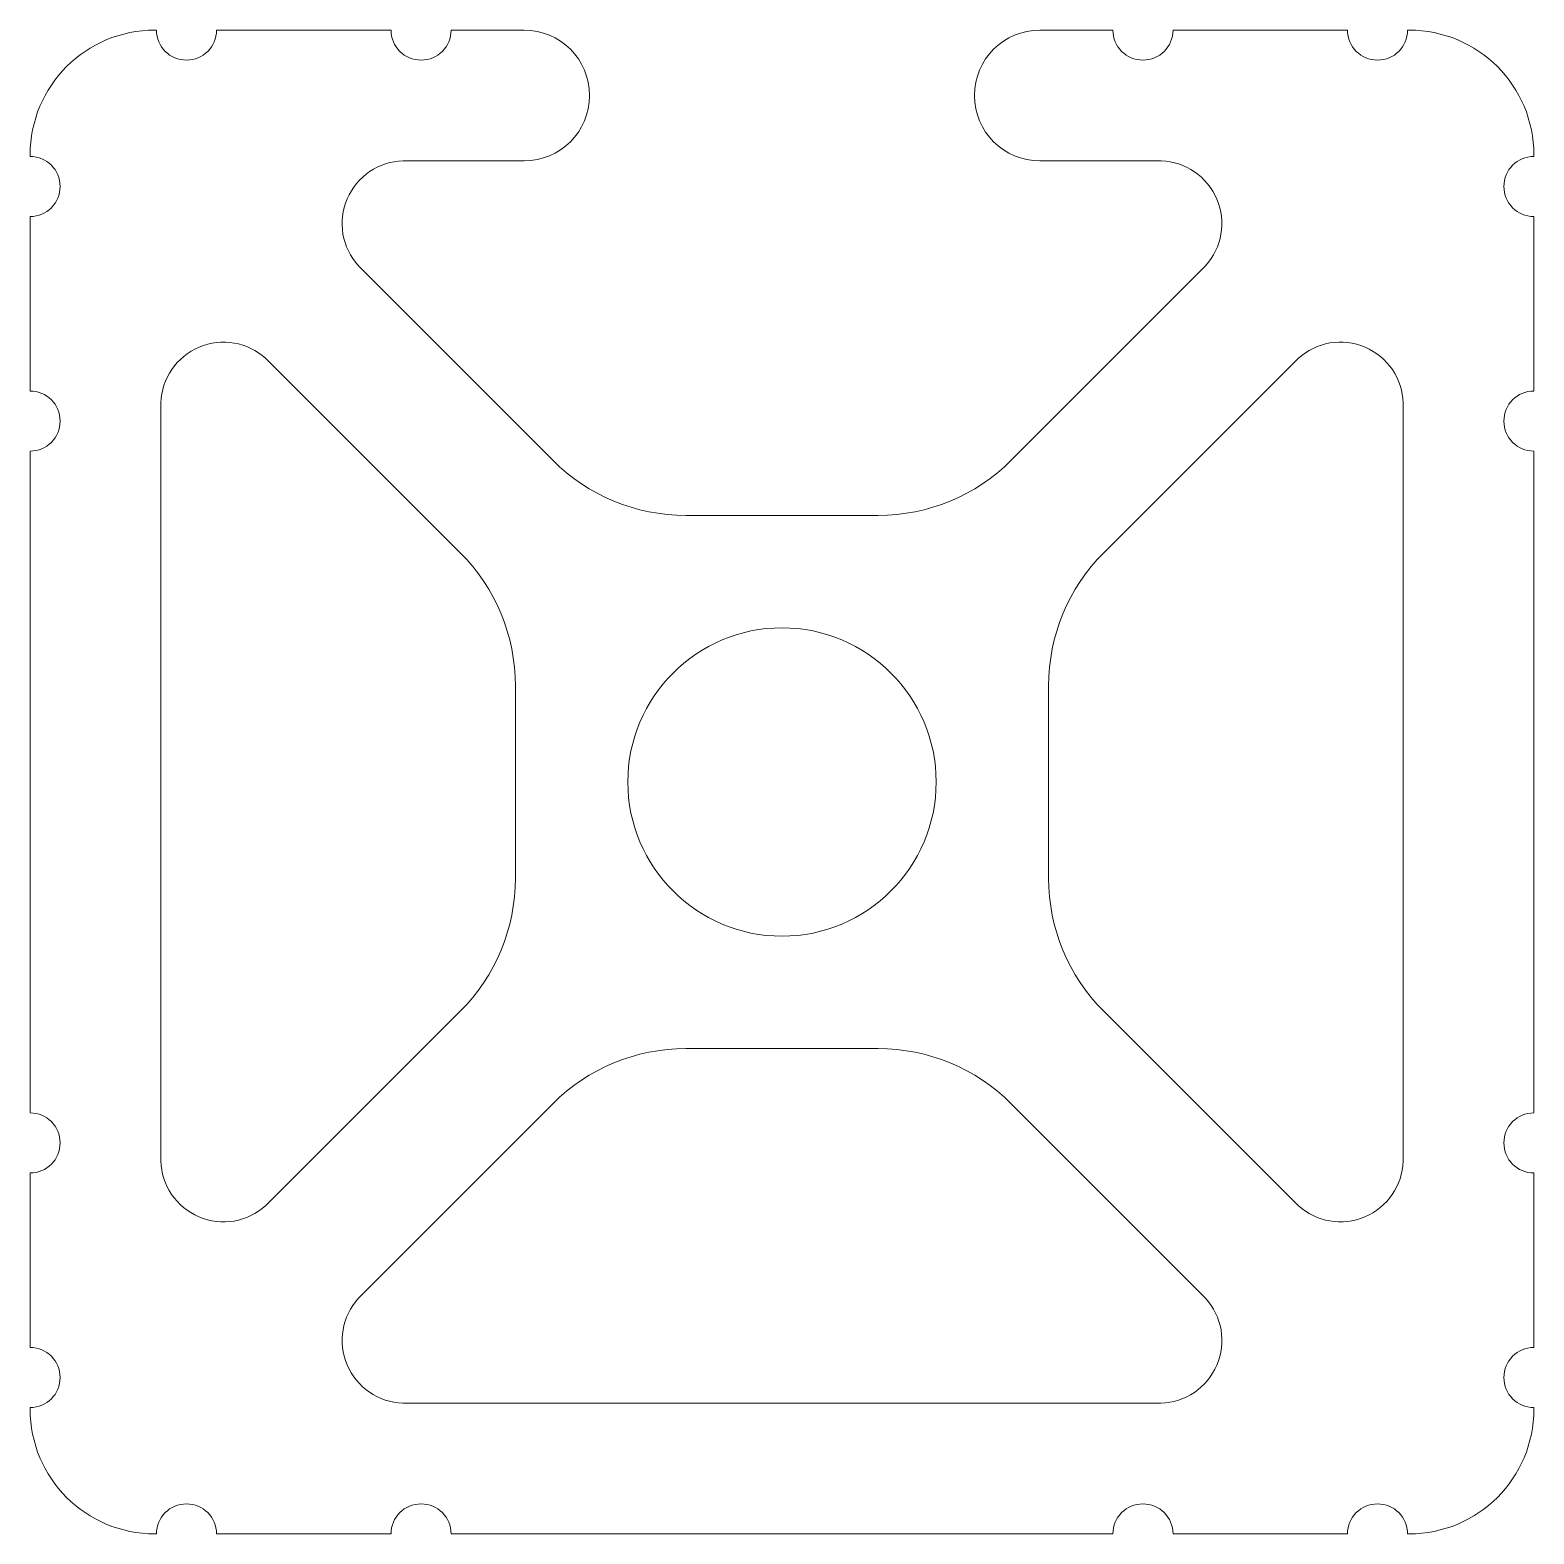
# Model space of a CAD drawing. Header units: inches. Extents: x -0.5 to 0.5, y -0.5 to 0.5.
import ezdxf

# ---------------------------------------------------------------- set-up
doc = ezdxf.new("R2010")
doc.units = ezdxf.units.IN
doc.header["$MEASUREMENT"] = 0

msp = doc.modelspace()

# ---------------------------------------------------------------- linework, layer by layer
at = {"color": 7, "linetype": 'Continuous', "lineweight": 15}
for p, q in [((-0.416, 0.5), (-0.417, 0.5)), ((-0.26, 0.5), (-0.376, 0.5)), ((-0.1715, 0.5), (-0.22, 0.5)), ((0.22, 0.5), (0.1715, 0.5)), ((0.376, 0.5), (0.26, 0.5)), ((0.417, 0.5), (0.416, 0.5)), ((-0.5, 0.417), (-0.5, 0.416)), ((-0.2519, 0.413), (-0.1715, 0.413)), ((0.1715, 0.413), (0.2522, 0.413)), ((0.5, 0.416), (0.5, 0.417)), ((-0.5, 0.376), (-0.5, 0.26)), ((0.5, 0.26), (0.5, 0.376)), ((-0.1524, 0.214), (-0.2817, 0.3432)), ((0.2817, 0.3432), (0.1524, 0.214)), ((-0.214, 0.1524), (-0.3432, 0.2817)), ((0.3432, 0.2817), (0.214, 0.1524)), ((-0.413, 0.2522), (-0.413, -0.2519)), ((0.413, -0.2522), (0.413, 0.2519)), ((-0.5, 0.22), (-0.5, -0.22)), ((0.5, -0.22), (0.5, 0.22)), ((0.064, 0.1773), (-0.064, 0.1773)), ((-0.1773, -0.064), (-0.1773, 0.064)), ((0.1773, 0.064), (0.1773, -0.064)), ((-0.3432, -0.2817), (-0.214, -0.1524)), ((0.214, -0.1524), (0.3432, -0.2817)), ((0.064, -0.1773), (-0.064, -0.1773)), ((-0.1524, -0.214), (-0.2817, -0.3432)), ((0.2817, -0.3432), (0.1524, -0.214)), ((0.5, -0.376), (0.5, -0.26)), ((-0.5, -0.26), (-0.5, -0.376)), ((-0.5, -0.416), (-0.5, -0.417)), ((-0.2522, -0.413), (0.2519, -0.413)), ((0.5, -0.417), (0.5, -0.416)), ((-0.417, -0.5), (-0.416, -0.5)), ((-0.376, -0.5), (-0.26, -0.5)), ((-0.22, -0.5), (0.22, -0.5)), ((0.26, -0.5), (0.376, -0.5)), ((0.416, -0.5), (0.417, -0.5))]:
    msp.add_line(p, q, dxfattribs=at)
msp.add_circle((0, 0), 0.1025, dxfattribs=at)
for centre, radius, start, end in [((-0.417, 0.417), 0.083, 90, 180), ((-0.396, 0.5), 0.02, 180, 0), ((-0.24, 0.5), 0.02, 180, 0), ((-0.1715, 0.4565), 0.0435, 270, 90), ((0.1715, 0.4565), 0.0435, 90, 270), ((0.24, 0.5), 0.02, 180, 0), ((0.396, 0.5), 0.02, 180, 0), ((0.417, 0.417), 0.083, 0, 90), ((-0.5, 0.396), 0.02, 270, 90), ((-0.2507, 0.3713), 0.0418, 91.5989, 222.1638), ((0.2507, 0.3713), 0.0418, 317.838, 88.0595), ((0.5, 0.396), 0.02, 90, 270), ((-0.3713, 0.2507), 0.0418, 47.838, 178.0595), ((0.3713, 0.2507), 0.0418, 1.5989, 132.1638), ((-0.5, 0.24), 0.02, 270, 90), ((0.5, 0.24), 0.02, 90, 270), ((-0.064, 0.3023), 0.125, 224.9993, 270), ((0.064, 0.3023), 0.125, 270, 315.0009), ((-0.3023, 0.064), 0.125, 0, 45.0009), ((0.3023, 0.064), 0.125, 134.9993, 180), ((-0.3023, -0.064), 0.125, 314.9993, 0), ((0.3023, -0.064), 0.125, 180, 225.0009), ((-0.064, -0.3023), 0.125, 90, 135.0009), ((0.064, -0.3023), 0.125, 44.9993, 90), ((-0.5, -0.24), 0.02, 270, 90), ((0.5, -0.24), 0.02, 90, 270), ((-0.3713, -0.2507), 0.0418, 181.5989, 312.1638), ((0.3713, -0.2507), 0.0418, 227.838, 358.0595), ((-0.2507, -0.3713), 0.0418, 137.838, 268.0595), ((0.2507, -0.3713), 0.0418, 271.5989, 42.1638), ((-0.5, -0.396), 0.02, 270, 90), ((0.5, -0.396), 0.02, 90, 270), ((-0.417, -0.417), 0.083, 180, 270), ((0.417, -0.417), 0.083, 270, 0), ((-0.396, -0.5), 0.02, 0, 180), ((-0.24, -0.5), 0.02, 0, 180), ((0.24, -0.5), 0.02, 0, 180), ((0.396, -0.5), 0.02, 0, 180)]:
    msp.add_arc(centre, radius, start, end, dxfattribs=at)

doc.saveas('drawing.dxf')
